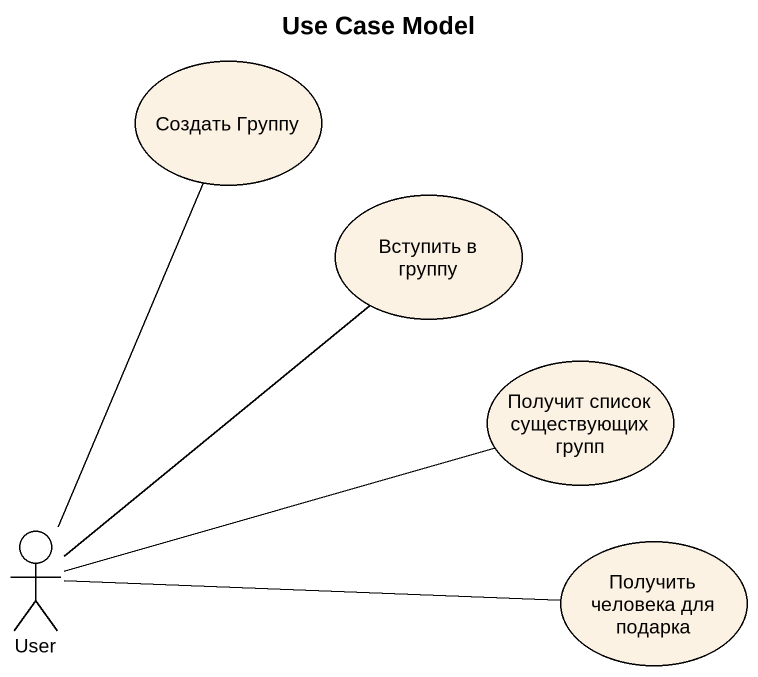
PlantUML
@startuml
title Use Case Model
usecase "Создать Группу" as Создать_Группу
usecase "Вступить в группу" as Вступить_в_группу
usecase "Получит список существующих групп" as Получит_список_существующих
actor User
usecase "Получить человека для подарка" as Получить_человека_для
User -up- Создать_Группу
User -up- Вступить_в_группу
User -right- Получит_список_существующих
User -right- Получить_человека_для
@enduml
